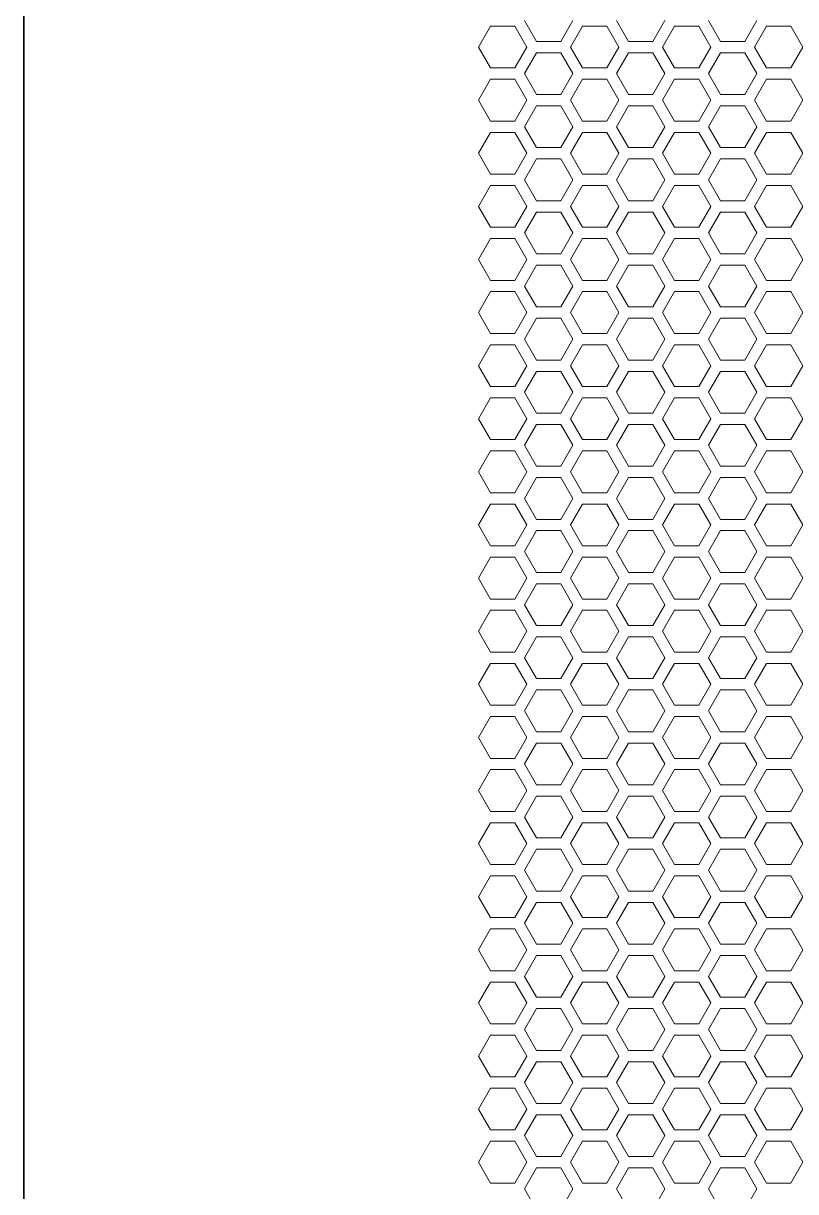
# Model space of a CAD drawing. Header units: millimetres. Extents: x 0 to 140, y -17 to 195.
# Drawn here: x 0 to 8.71, y 75.58 to 88.76 of the extents above; entities that cross this region are included whole.
import ezdxf

# ---------------------------------------------------------------- set-up
doc = ezdxf.new("R2010")
doc.units = ezdxf.units.MM
doc.layers.add('4203-42785_1_0', color=7, linetype='Continuous')

# ---------------------------------------------------------------- blocks, each defined once
blk = doc.blocks.new('a')
at = {"layer": '4203-42785_1_0', "color": 0, "linetype": 'ByBlock', "lineweight": 9}
for p, q in [((1506.926, 413.621), (1506.819, 413.436)), ((1507.14, 413.621), (1506.926, 413.621)), ((1507.246, 413.436), (1507.14, 413.621)), ((1507.226, 413.671), (1507.333, 413.486)), ((1507.546, 413.486), (1507.653, 413.671)), ((1507.739, 413.621), (1507.633, 413.436)), ((1507.953, 413.621), (1507.739, 413.621)), ((1508.06, 413.436), (1507.953, 413.621)), ((1508.039, 413.671), (1508.146, 413.486)), ((1508.36, 413.486), (1508.466, 413.671)), ((1508.553, 413.621), (1508.446, 413.436)), ((1508.766, 413.621), (1508.553, 413.621)), ((1508.873, 413.436), (1508.766, 413.621)), ((1508.853, 413.671), (1508.959, 413.486)), ((1509.173, 413.486), (1509.28, 413.671)), ((1509.366, 413.621), (1509.259, 413.436)), ((1509.579, 413.621), (1509.366, 413.621)), ((1509.686, 413.436), (1509.579, 413.621)), ((1506.819, 413.436), (1506.926, 413.252)), ((1507.14, 413.252), (1507.246, 413.436)), ((1507.333, 413.486), (1507.546, 413.486)), ((1507.633, 413.436), (1507.739, 413.252)), ((1507.953, 413.252), (1508.06, 413.436)), ((1508.146, 413.486), (1508.36, 413.486)), ((1508.446, 413.436), (1508.553, 413.252)), ((1508.766, 413.252), (1508.873, 413.436)), ((1508.959, 413.486), (1509.173, 413.486)), ((1509.259, 413.436), (1509.366, 413.252)), ((1509.579, 413.252), (1509.686, 413.436)), ((1507.333, 413.386), (1507.226, 413.202)), ((1507.546, 413.386), (1507.333, 413.386)), ((1507.653, 413.202), (1507.546, 413.386)), ((1508.146, 413.386), (1508.039, 413.202)), ((1508.36, 413.386), (1508.146, 413.386)), ((1508.466, 413.202), (1508.36, 413.386)), ((1508.959, 413.386), (1508.853, 413.202)), ((1509.173, 413.386), (1508.959, 413.386)), ((1509.28, 413.202), (1509.173, 413.386)), ((1506.926, 413.252), (1507.14, 413.252)), ((1507.226, 413.202), (1507.333, 413.017)), ((1507.546, 413.017), (1507.653, 413.202)), ((1507.739, 413.252), (1507.953, 413.252)), ((1508.039, 413.202), (1508.146, 413.017)), ((1508.36, 413.017), (1508.466, 413.202)), ((1508.553, 413.252), (1508.766, 413.252)), ((1508.853, 413.202), (1508.959, 413.017)), ((1509.173, 413.017), (1509.28, 413.202)), ((1509.366, 413.252), (1509.579, 413.252)), ((1506.926, 413.152), (1506.819, 412.967)), ((1507.14, 413.152), (1506.926, 413.152)), ((1507.246, 412.967), (1507.14, 413.152)), ((1507.739, 413.152), (1507.633, 412.967)), ((1507.953, 413.152), (1507.739, 413.152)), ((1508.06, 412.967), (1507.953, 413.152)), ((1508.553, 413.152), (1508.446, 412.967)), ((1508.766, 413.152), (1508.553, 413.152)), ((1508.873, 412.967), (1508.766, 413.152)), ((1509.366, 413.152), (1509.259, 412.967)), ((1509.579, 413.152), (1509.366, 413.152)), ((1509.686, 412.967), (1509.579, 413.152)), ((1507.333, 413.017), (1507.546, 413.017)), ((1508.146, 413.017), (1508.36, 413.017)), ((1508.959, 413.017), (1509.173, 413.017)), ((1506.819, 412.967), (1506.926, 412.782)), ((1507.14, 412.782), (1507.246, 412.967)), ((1507.333, 412.917), (1507.226, 412.732)), ((1507.546, 412.917), (1507.333, 412.917)), ((1507.653, 412.732), (1507.546, 412.917)), ((1507.633, 412.967), (1507.739, 412.782)), ((1507.953, 412.782), (1508.06, 412.967)), ((1508.146, 412.917), (1508.039, 412.732)), ((1508.36, 412.917), (1508.146, 412.917)), ((1508.466, 412.732), (1508.36, 412.917)), ((1508.446, 412.967), (1508.553, 412.782)), ((1508.766, 412.782), (1508.873, 412.967)), ((1508.959, 412.917), (1508.853, 412.732)), ((1509.173, 412.917), (1508.959, 412.917)), ((1509.28, 412.732), (1509.173, 412.917)), ((1509.259, 412.967), (1509.366, 412.782)), ((1509.579, 412.782), (1509.686, 412.967)), ((1506.926, 412.782), (1507.14, 412.782)), ((1507.226, 412.732), (1507.333, 412.547)), ((1507.546, 412.547), (1507.653, 412.732)), ((1507.739, 412.782), (1507.953, 412.782)), ((1508.039, 412.732), (1508.146, 412.547)), ((1508.36, 412.547), (1508.466, 412.732)), ((1508.553, 412.782), (1508.766, 412.782)), ((1508.853, 412.732), (1508.959, 412.547)), ((1509.173, 412.547), (1509.28, 412.732)), ((1509.366, 412.782), (1509.579, 412.782)), ((1506.926, 412.682), (1506.819, 412.497)), ((1507.14, 412.682), (1506.926, 412.682)), ((1507.246, 412.497), (1507.14, 412.682)), ((1507.739, 412.682), (1507.633, 412.497)), ((1507.953, 412.682), (1507.739, 412.682)), ((1508.06, 412.497), (1507.953, 412.682)), ((1508.553, 412.682), (1508.446, 412.497)), ((1508.766, 412.682), (1508.553, 412.682)), ((1508.873, 412.497), (1508.766, 412.682)), ((1509.366, 412.682), (1509.259, 412.497)), ((1509.579, 412.682), (1509.366, 412.682)), ((1509.686, 412.497), (1509.579, 412.682)), ((1506.819, 412.497), (1506.926, 412.312)), ((1507.14, 412.312), (1507.246, 412.497)), ((1507.333, 412.547), (1507.546, 412.547)), ((1507.633, 412.497), (1507.739, 412.312)), ((1507.953, 412.312), (1508.06, 412.497)), ((1508.146, 412.547), (1508.36, 412.547)), ((1508.446, 412.497), (1508.553, 412.312)), ((1508.766, 412.312), (1508.873, 412.497)), ((1508.959, 412.547), (1509.173, 412.547)), ((1509.259, 412.497), (1509.366, 412.312)), ((1509.579, 412.312), (1509.686, 412.497)), ((1507.333, 412.447), (1507.226, 412.263)), ((1507.546, 412.447), (1507.333, 412.447)), ((1507.653, 412.263), (1507.546, 412.447)), ((1508.146, 412.447), (1508.039, 412.263)), ((1508.36, 412.447), (1508.146, 412.447)), ((1508.466, 412.263), (1508.36, 412.447)), ((1508.959, 412.447), (1508.853, 412.263)), ((1509.173, 412.447), (1508.959, 412.447)), ((1509.28, 412.263), (1509.173, 412.447)), ((1506.926, 412.312), (1507.14, 412.312)), ((1507.739, 412.312), (1507.953, 412.312)), ((1508.553, 412.312), (1508.766, 412.312)), ((1509.366, 412.312), (1509.579, 412.312)), ((1506.926, 412.213), (1506.819, 412.028)), ((1507.14, 412.213), (1506.926, 412.213)), ((1507.246, 412.028), (1507.14, 412.213)), ((1507.226, 412.263), (1507.333, 412.078)), ((1507.546, 412.078), (1507.653, 412.263)), ((1507.739, 412.213), (1507.633, 412.028)), ((1507.953, 412.213), (1507.739, 412.213)), ((1508.06, 412.028), (1507.953, 412.213)), ((1508.039, 412.263), (1508.146, 412.078)), ((1508.36, 412.078), (1508.466, 412.263)), ((1508.553, 412.213), (1508.446, 412.028)), ((1508.766, 412.213), (1508.553, 412.213)), ((1508.873, 412.028), (1508.766, 412.213)), ((1508.853, 412.263), (1508.959, 412.078)), ((1509.173, 412.078), (1509.28, 412.263)), ((1509.366, 412.213), (1509.259, 412.028)), ((1509.579, 412.213), (1509.366, 412.213)), ((1509.686, 412.028), (1509.579, 412.213)), ((1507.333, 412.078), (1507.546, 412.078)), ((1508.146, 412.078), (1508.36, 412.078)), ((1508.959, 412.078), (1509.173, 412.078)), ((1506.819, 412.028), (1506.926, 411.843)), ((1507.14, 411.843), (1507.246, 412.028)), ((1507.333, 411.978), (1507.226, 411.793)), ((1507.546, 411.978), (1507.333, 411.978)), ((1507.653, 411.793), (1507.546, 411.978)), ((1507.633, 412.028), (1507.739, 411.843)), ((1507.953, 411.843), (1508.06, 412.028)), ((1508.146, 411.978), (1508.039, 411.793)), ((1508.36, 411.978), (1508.146, 411.978)), ((1508.466, 411.793), (1508.36, 411.978)), ((1508.446, 412.028), (1508.553, 411.843)), ((1508.766, 411.843), (1508.873, 412.028)), ((1508.959, 411.978), (1508.853, 411.793)), ((1509.173, 411.978), (1508.959, 411.978)), ((1509.28, 411.793), (1509.173, 411.978)), ((1509.259, 412.028), (1509.366, 411.843)), ((1509.579, 411.843), (1509.686, 412.028)), ((1506.926, 411.843), (1507.14, 411.843)), ((1507.226, 411.793), (1507.333, 411.608)), ((1507.546, 411.608), (1507.653, 411.793)), ((1507.739, 411.843), (1507.953, 411.843)), ((1508.039, 411.793), (1508.146, 411.608)), ((1508.36, 411.608), (1508.466, 411.793)), ((1508.553, 411.843), (1508.766, 411.843)), ((1508.853, 411.793), (1508.959, 411.608)), ((1509.173, 411.608), (1509.28, 411.793)), ((1509.366, 411.843), (1509.579, 411.843)), ((1506.926, 411.743), (1506.819, 411.558)), ((1507.14, 411.743), (1506.926, 411.743)), ((1507.246, 411.558), (1507.14, 411.743)), ((1507.739, 411.743), (1507.633, 411.558)), ((1507.953, 411.743), (1507.739, 411.743)), ((1508.06, 411.558), (1507.953, 411.743)), ((1508.553, 411.743), (1508.446, 411.558)), ((1508.766, 411.743), (1508.553, 411.743)), ((1508.873, 411.558), (1508.766, 411.743)), ((1509.366, 411.743), (1509.259, 411.558)), ((1509.579, 411.743), (1509.366, 411.743)), ((1509.686, 411.558), (1509.579, 411.743)), ((1506.819, 411.558), (1506.926, 411.373)), ((1507.14, 411.373), (1507.246, 411.558)), ((1507.333, 411.608), (1507.546, 411.608)), ((1507.633, 411.558), (1507.739, 411.373)), ((1507.953, 411.373), (1508.06, 411.558)), ((1508.146, 411.608), (1508.36, 411.608)), ((1508.446, 411.558), (1508.553, 411.373)), ((1508.766, 411.373), (1508.873, 411.558)), ((1508.959, 411.608), (1509.173, 411.608)), ((1509.259, 411.558), (1509.366, 411.373)), ((1509.579, 411.373), (1509.686, 411.558)), ((1507.333, 411.508), (1507.226, 411.323)), ((1507.546, 411.508), (1507.333, 411.508)), ((1507.653, 411.323), (1507.546, 411.508)), ((1508.146, 411.508), (1508.039, 411.323)), ((1508.36, 411.508), (1508.146, 411.508)), ((1508.466, 411.323), (1508.36, 411.508)), ((1508.959, 411.508), (1508.853, 411.323)), ((1509.173, 411.508), (1508.959, 411.508)), ((1509.28, 411.323), (1509.173, 411.508)), ((1506.926, 411.373), (1507.14, 411.373)), ((1507.739, 411.373), (1507.953, 411.373)), ((1508.553, 411.373), (1508.766, 411.373)), ((1509.366, 411.373), (1509.579, 411.373)), ((1506.926, 411.274), (1506.819, 411.089)), ((1507.14, 411.274), (1506.926, 411.274)), ((1507.246, 411.089), (1507.14, 411.274)), ((1507.226, 411.323), (1507.333, 411.139)), ((1507.546, 411.139), (1507.653, 411.323)), ((1507.739, 411.274), (1507.633, 411.089)), ((1507.953, 411.274), (1507.739, 411.274)), ((1508.06, 411.089), (1507.953, 411.274)), ((1508.039, 411.323), (1508.146, 411.139)), ((1508.36, 411.139), (1508.466, 411.323)), ((1508.553, 411.274), (1508.446, 411.089)), ((1508.766, 411.274), (1508.553, 411.274)), ((1508.873, 411.089), (1508.766, 411.274)), ((1508.853, 411.323), (1508.959, 411.139)), ((1509.173, 411.139), (1509.28, 411.323)), ((1509.366, 411.274), (1509.259, 411.089)), ((1509.579, 411.274), (1509.366, 411.274)), ((1509.686, 411.089), (1509.579, 411.274)), ((1507.333, 411.139), (1507.546, 411.139)), ((1508.146, 411.139), (1508.36, 411.139)), ((1508.959, 411.139), (1509.173, 411.139)), ((1506.819, 411.089), (1506.926, 410.904)), ((1507.14, 410.904), (1507.246, 411.089)), ((1507.333, 411.039), (1507.226, 410.854)), ((1507.546, 411.039), (1507.333, 411.039)), ((1507.653, 410.854), (1507.546, 411.039)), ((1507.633, 411.089), (1507.739, 410.904)), ((1507.953, 410.904), (1508.06, 411.089)), ((1508.146, 411.039), (1508.039, 410.854)), ((1508.36, 411.039), (1508.146, 411.039)), ((1508.466, 410.854), (1508.36, 411.039)), ((1508.446, 411.089), (1508.553, 410.904)), ((1508.766, 410.904), (1508.873, 411.089)), ((1508.959, 411.039), (1508.853, 410.854)), ((1509.173, 411.039), (1508.959, 411.039)), ((1509.28, 410.854), (1509.173, 411.039)), ((1509.259, 411.089), (1509.366, 410.904)), ((1509.579, 410.904), (1509.686, 411.089)), ((1506.926, 410.904), (1507.14, 410.904)), ((1507.226, 410.854), (1507.333, 410.669)), ((1507.546, 410.669), (1507.653, 410.854)), ((1507.739, 410.904), (1507.953, 410.904)), ((1508.039, 410.854), (1508.146, 410.669)), ((1508.36, 410.669), (1508.466, 410.854)), ((1508.553, 410.904), (1508.766, 410.904)), ((1508.853, 410.854), (1508.959, 410.669)), ((1509.173, 410.669), (1509.28, 410.854)), ((1509.366, 410.904), (1509.579, 410.904)), ((1506.926, 410.804), (1506.819, 410.619)), ((1507.14, 410.804), (1506.926, 410.804)), ((1507.246, 410.619), (1507.14, 410.804)), ((1507.739, 410.804), (1507.633, 410.619)), ((1507.953, 410.804), (1507.739, 410.804)), ((1508.06, 410.619), (1507.953, 410.804)), ((1508.553, 410.804), (1508.446, 410.619)), ((1508.766, 410.804), (1508.553, 410.804)), ((1508.873, 410.619), (1508.766, 410.804)), ((1509.366, 410.804), (1509.259, 410.619)), ((1509.579, 410.804), (1509.366, 410.804)), ((1509.686, 410.619), (1509.579, 410.804)), ((1506.819, 410.619), (1506.926, 410.434)), ((1507.14, 410.434), (1507.246, 410.619)), ((1507.333, 410.669), (1507.546, 410.669)), ((1507.633, 410.619), (1507.739, 410.434)), ((1507.953, 410.434), (1508.06, 410.619)), ((1508.146, 410.669), (1508.36, 410.669)), ((1508.446, 410.619), (1508.553, 410.434)), ((1508.766, 410.434), (1508.873, 410.619)), ((1508.959, 410.669), (1509.173, 410.669)), ((1509.259, 410.619), (1509.366, 410.434)), ((1509.579, 410.434), (1509.686, 410.619)), ((1507.333, 410.569), (1507.226, 410.384)), ((1507.546, 410.569), (1507.333, 410.569)), ((1507.653, 410.384), (1507.546, 410.569)), ((1508.146, 410.569), (1508.039, 410.384)), ((1508.36, 410.569), (1508.146, 410.569)), ((1508.466, 410.384), (1508.36, 410.569)), ((1508.959, 410.569), (1508.853, 410.384)), ((1509.173, 410.569), (1508.959, 410.569)), ((1509.28, 410.384), (1509.173, 410.569)), ((1506.926, 410.434), (1507.14, 410.434)), ((1507.739, 410.434), (1507.953, 410.434)), ((1508.553, 410.434), (1508.766, 410.434)), ((1509.366, 410.434), (1509.579, 410.434)), ((1506.926, 410.334), (1506.819, 410.15)), ((1507.14, 410.334), (1506.926, 410.334)), ((1507.246, 410.15), (1507.14, 410.334)), ((1507.226, 410.384), (1507.333, 410.2)), ((1507.546, 410.2), (1507.653, 410.384)), ((1507.739, 410.334), (1507.633, 410.15)), ((1507.953, 410.334), (1507.739, 410.334)), ((1508.06, 410.15), (1507.953, 410.334)), ((1508.039, 410.384), (1508.146, 410.2)), ((1508.36, 410.2), (1508.466, 410.384)), ((1508.553, 410.334), (1508.446, 410.15)), ((1508.766, 410.334), (1508.553, 410.334)), ((1508.873, 410.15), (1508.766, 410.334)), ((1508.853, 410.384), (1508.959, 410.2)), ((1509.173, 410.2), (1509.28, 410.384)), ((1509.366, 410.334), (1509.259, 410.15)), ((1509.579, 410.334), (1509.366, 410.334)), ((1509.686, 410.15), (1509.579, 410.334)), ((1506.819, 410.15), (1506.926, 409.965)), ((1507.14, 409.965), (1507.246, 410.15)), ((1507.333, 410.2), (1507.546, 410.2)), ((1507.633, 410.15), (1507.739, 409.965)), ((1507.953, 409.965), (1508.06, 410.15)), ((1508.146, 410.2), (1508.36, 410.2)), ((1508.446, 410.15), (1508.553, 409.965)), ((1508.766, 409.965), (1508.873, 410.15)), ((1508.959, 410.2), (1509.173, 410.2)), ((1509.259, 410.15), (1509.366, 409.965)), ((1509.579, 409.965), (1509.686, 410.15)), ((1507.333, 410.1), (1507.226, 409.915)), ((1507.546, 410.1), (1507.333, 410.1)), ((1507.653, 409.915), (1507.546, 410.1)), ((1508.146, 410.1), (1508.039, 409.915)), ((1508.36, 410.1), (1508.146, 410.1)), ((1508.466, 409.915), (1508.36, 410.1)), ((1508.959, 410.1), (1508.853, 409.915)), ((1509.173, 410.1), (1508.959, 410.1)), ((1509.28, 409.915), (1509.173, 410.1)), ((1506.926, 409.965), (1507.14, 409.965)), ((1507.226, 409.915), (1507.333, 409.73)), ((1507.546, 409.73), (1507.653, 409.915)), ((1507.739, 409.965), (1507.953, 409.965)), ((1508.039, 409.915), (1508.146, 409.73)), ((1508.36, 409.73), (1508.466, 409.915)), ((1508.553, 409.965), (1508.766, 409.965)), ((1508.853, 409.915), (1508.959, 409.73)), ((1509.173, 409.73), (1509.28, 409.915)), ((1509.366, 409.965), (1509.579, 409.965)), ((1506.926, 409.865), (1506.819, 409.68)), ((1507.14, 409.865), (1506.926, 409.865)), ((1507.246, 409.68), (1507.14, 409.865)), ((1507.739, 409.865), (1507.633, 409.68)), ((1507.953, 409.865), (1507.739, 409.865)), ((1508.06, 409.68), (1507.953, 409.865)), ((1508.553, 409.865), (1508.446, 409.68)), ((1508.766, 409.865), (1508.553, 409.865)), ((1508.873, 409.68), (1508.766, 409.865)), ((1509.366, 409.865), (1509.259, 409.68)), ((1509.579, 409.865), (1509.366, 409.865)), ((1509.686, 409.68), (1509.579, 409.865)), ((1507.333, 409.73), (1507.546, 409.73)), ((1508.146, 409.73), (1508.36, 409.73)), ((1508.959, 409.73), (1509.173, 409.73)), ((1506.819, 409.68), (1506.926, 409.495)), ((1507.14, 409.495), (1507.246, 409.68)), ((1507.333, 409.63), (1507.226, 409.445)), ((1507.546, 409.63), (1507.333, 409.63)), ((1507.653, 409.445), (1507.546, 409.63)), ((1507.633, 409.68), (1507.739, 409.495)), ((1507.953, 409.495), (1508.06, 409.68)), ((1508.146, 409.63), (1508.039, 409.445)), ((1508.36, 409.63), (1508.146, 409.63)), ((1508.466, 409.445), (1508.36, 409.63)), ((1508.446, 409.68), (1508.553, 409.495)), ((1508.766, 409.495), (1508.873, 409.68)), ((1508.959, 409.63), (1508.853, 409.445)), ((1509.173, 409.63), (1508.959, 409.63)), ((1509.28, 409.445), (1509.173, 409.63)), ((1509.259, 409.68), (1509.366, 409.495)), ((1509.579, 409.495), (1509.686, 409.68)), ((1506.926, 409.495), (1507.14, 409.495)), ((1507.739, 409.495), (1507.953, 409.495)), ((1508.553, 409.495), (1508.766, 409.495)), ((1509.366, 409.495), (1509.579, 409.495)), ((1506.926, 409.395), (1506.819, 409.211)), ((1507.14, 409.395), (1506.926, 409.395)), ((1507.246, 409.211), (1507.14, 409.395)), ((1507.226, 409.445), (1507.333, 409.26)), ((1507.546, 409.26), (1507.653, 409.445)), ((1507.739, 409.395), (1507.633, 409.211)), ((1507.953, 409.395), (1507.739, 409.395)), ((1508.06, 409.211), (1507.953, 409.395)), ((1508.039, 409.445), (1508.146, 409.26)), ((1508.36, 409.26), (1508.466, 409.445)), ((1508.553, 409.395), (1508.446, 409.211)), ((1508.766, 409.395), (1508.553, 409.395)), ((1508.873, 409.211), (1508.766, 409.395)), ((1508.853, 409.445), (1508.959, 409.26)), ((1509.173, 409.26), (1509.28, 409.445)), ((1509.366, 409.395), (1509.259, 409.211)), ((1509.579, 409.395), (1509.366, 409.395)), ((1509.686, 409.211), (1509.579, 409.395)), ((1506.819, 409.211), (1506.926, 409.026)), ((1507.14, 409.026), (1507.246, 409.211)), ((1507.333, 409.26), (1507.546, 409.26)), ((1507.633, 409.211), (1507.739, 409.026)), ((1507.953, 409.026), (1508.06, 409.211)), ((1508.146, 409.26), (1508.36, 409.26)), ((1508.446, 409.211), (1508.553, 409.026)), ((1508.766, 409.026), (1508.873, 409.211)), ((1508.959, 409.26), (1509.173, 409.26)), ((1509.259, 409.211), (1509.366, 409.026)), ((1509.579, 409.026), (1509.686, 409.211)), ((1507.333, 409.161), (1507.226, 408.976)), ((1507.546, 409.161), (1507.333, 409.161)), ((1507.653, 408.976), (1507.546, 409.161)), ((1508.146, 409.161), (1508.039, 408.976)), ((1508.36, 409.161), (1508.146, 409.161)), ((1508.466, 408.976), (1508.36, 409.161)), ((1508.959, 409.161), (1508.853, 408.976)), ((1509.173, 409.161), (1508.959, 409.161)), ((1509.28, 408.976), (1509.173, 409.161)), ((1506.926, 409.026), (1507.14, 409.026)), ((1507.226, 408.976), (1507.333, 408.791)), ((1507.546, 408.791), (1507.653, 408.976)), ((1507.739, 409.026), (1507.953, 409.026)), ((1508.039, 408.976), (1508.146, 408.791)), ((1508.36, 408.791), (1508.466, 408.976)), ((1508.553, 409.026), (1508.766, 409.026)), ((1508.853, 408.976), (1508.959, 408.791)), ((1509.173, 408.791), (1509.28, 408.976)), ((1509.366, 409.026), (1509.579, 409.026)), ((1506.926, 408.926), (1506.819, 408.741)), ((1507.14, 408.926), (1506.926, 408.926)), ((1507.246, 408.741), (1507.14, 408.926)), ((1507.739, 408.926), (1507.633, 408.741)), ((1507.953, 408.926), (1507.739, 408.926)), ((1508.06, 408.741), (1507.953, 408.926)), ((1508.553, 408.926), (1508.446, 408.741)), ((1508.766, 408.926), (1508.553, 408.926)), ((1508.873, 408.741), (1508.766, 408.926)), ((1509.366, 408.926), (1509.259, 408.741)), ((1509.579, 408.926), (1509.366, 408.926)), ((1509.686, 408.741), (1509.579, 408.926)), ((1507.333, 408.791), (1507.546, 408.791)), ((1508.146, 408.791), (1508.36, 408.791)), ((1508.959, 408.791), (1509.173, 408.791)), ((1506.819, 408.741), (1506.926, 408.556)), ((1507.14, 408.556), (1507.246, 408.741)), ((1507.333, 408.691), (1507.226, 408.506)), ((1507.546, 408.691), (1507.333, 408.691)), ((1507.653, 408.506), (1507.546, 408.691)), ((1507.633, 408.741), (1507.739, 408.556)), ((1507.953, 408.556), (1508.06, 408.741)), ((1508.146, 408.691), (1508.039, 408.506)), ((1508.36, 408.691), (1508.146, 408.691)), ((1508.466, 408.506), (1508.36, 408.691)), ((1508.446, 408.741), (1508.553, 408.556)), ((1508.766, 408.556), (1508.873, 408.741)), ((1508.959, 408.691), (1508.853, 408.506)), ((1509.173, 408.691), (1508.959, 408.691)), ((1509.28, 408.506), (1509.173, 408.691)), ((1509.259, 408.741), (1509.366, 408.556)), ((1509.579, 408.556), (1509.686, 408.741)), ((1506.926, 408.556), (1507.14, 408.556)), ((1507.739, 408.556), (1507.953, 408.556)), ((1508.553, 408.556), (1508.766, 408.556)), ((1509.366, 408.556), (1509.579, 408.556)), ((1506.926, 408.456), (1506.819, 408.271)), ((1507.14, 408.456), (1506.926, 408.456)), ((1507.246, 408.271), (1507.14, 408.456)), ((1507.226, 408.506), (1507.333, 408.321)), ((1507.546, 408.321), (1507.653, 408.506)), ((1507.739, 408.456), (1507.633, 408.271)), ((1507.953, 408.456), (1507.739, 408.456)), ((1508.06, 408.271), (1507.953, 408.456)), ((1508.039, 408.506), (1508.146, 408.321)), ((1508.36, 408.321), (1508.466, 408.506)), ((1508.553, 408.456), (1508.446, 408.271)), ((1508.766, 408.456), (1508.553, 408.456)), ((1508.873, 408.271), (1508.766, 408.456)), ((1508.853, 408.506), (1508.959, 408.321)), ((1509.173, 408.321), (1509.28, 408.506)), ((1509.366, 408.456), (1509.259, 408.271)), ((1509.579, 408.456), (1509.366, 408.456)), ((1509.686, 408.271), (1509.579, 408.456)), ((1506.819, 408.271), (1506.926, 408.087)), ((1507.14, 408.087), (1507.246, 408.271)), ((1507.333, 408.321), (1507.546, 408.321)), ((1507.633, 408.271), (1507.739, 408.087)), ((1507.953, 408.087), (1508.06, 408.271)), ((1508.146, 408.321), (1508.36, 408.321)), ((1508.446, 408.271), (1508.553, 408.087)), ((1508.766, 408.087), (1508.873, 408.271)), ((1508.959, 408.321), (1509.173, 408.321)), ((1509.259, 408.271), (1509.366, 408.087)), ((1509.579, 408.087), (1509.686, 408.271)), ((1507.333, 408.222), (1507.226, 408.037)), ((1507.546, 408.222), (1507.333, 408.222)), ((1507.653, 408.037), (1507.546, 408.222)), ((1508.146, 408.222), (1508.039, 408.037)), ((1508.36, 408.222), (1508.146, 408.222)), ((1508.466, 408.037), (1508.36, 408.222)), ((1508.959, 408.222), (1508.853, 408.037)), ((1509.173, 408.222), (1508.959, 408.222)), ((1509.28, 408.037), (1509.173, 408.222)), ((1506.926, 408.087), (1507.14, 408.087)), ((1507.226, 408.037), (1507.333, 407.852)), ((1507.546, 407.852), (1507.653, 408.037)), ((1507.739, 408.087), (1507.953, 408.087)), ((1508.039, 408.037), (1508.146, 407.852)), ((1508.36, 407.852), (1508.466, 408.037)), ((1508.553, 408.087), (1508.766, 408.087)), ((1508.853, 408.037), (1508.959, 407.852)), ((1509.173, 407.852), (1509.28, 408.037)), ((1509.366, 408.087), (1509.579, 408.087)), ((1506.926, 407.987), (1506.819, 407.802)), ((1507.14, 407.987), (1506.926, 407.987)), ((1507.246, 407.802), (1507.14, 407.987)), ((1507.739, 407.987), (1507.633, 407.802)), ((1507.953, 407.987), (1507.739, 407.987)), ((1508.06, 407.802), (1507.953, 407.987)), ((1508.553, 407.987), (1508.446, 407.802)), ((1508.766, 407.987), (1508.553, 407.987)), ((1508.873, 407.802), (1508.766, 407.987)), ((1509.366, 407.987), (1509.259, 407.802)), ((1509.579, 407.987), (1509.366, 407.987)), ((1509.686, 407.802), (1509.579, 407.987)), ((1507.333, 407.852), (1507.546, 407.852)), ((1508.146, 407.852), (1508.36, 407.852)), ((1508.959, 407.852), (1509.173, 407.852)), ((1506.819, 407.802), (1506.926, 407.617)), ((1507.14, 407.617), (1507.246, 407.802)), ((1507.333, 407.752), (1507.226, 407.567)), ((1507.546, 407.752), (1507.333, 407.752)), ((1507.653, 407.567), (1507.546, 407.752)), ((1507.633, 407.802), (1507.739, 407.617)), ((1507.953, 407.617), (1508.06, 407.802)), ((1508.146, 407.752), (1508.039, 407.567)), ((1508.36, 407.752), (1508.146, 407.752)), ((1508.466, 407.567), (1508.36, 407.752)), ((1508.446, 407.802), (1508.553, 407.617)), ((1508.766, 407.617), (1508.873, 407.802)), ((1508.959, 407.752), (1508.853, 407.567)), ((1509.173, 407.752), (1508.959, 407.752)), ((1509.28, 407.567), (1509.173, 407.752)), ((1509.259, 407.802), (1509.366, 407.617)), ((1509.579, 407.617), (1509.686, 407.802)), ((1506.926, 407.617), (1507.14, 407.617)), ((1507.226, 407.567), (1507.333, 407.382)), ((1507.546, 407.382), (1507.653, 407.567)), ((1507.739, 407.617), (1507.953, 407.617)), ((1508.039, 407.567), (1508.146, 407.382)), ((1508.36, 407.382), (1508.466, 407.567)), ((1508.553, 407.617), (1508.766, 407.617)), ((1508.853, 407.567), (1508.959, 407.382)), ((1509.173, 407.382), (1509.28, 407.567)), ((1509.366, 407.617), (1509.579, 407.617)), ((1506.926, 407.517), (1506.819, 407.332)), ((1507.14, 407.517), (1506.926, 407.517)), ((1507.246, 407.332), (1507.14, 407.517)), ((1507.739, 407.517), (1507.633, 407.332)), ((1507.953, 407.517), (1507.739, 407.517)), ((1508.06, 407.332), (1507.953, 407.517)), ((1508.553, 407.517), (1508.446, 407.332)), ((1508.766, 407.517), (1508.553, 407.517)), ((1508.873, 407.332), (1508.766, 407.517)), ((1509.366, 407.517), (1509.259, 407.332)), ((1509.579, 407.517), (1509.366, 407.517)), ((1509.686, 407.332), (1509.579, 407.517)), ((1506.819, 407.332), (1506.926, 407.147)), ((1507.14, 407.147), (1507.246, 407.332)), ((1507.333, 407.382), (1507.546, 407.382)), ((1507.633, 407.332), (1507.739, 407.147)), ((1507.953, 407.147), (1508.06, 407.332)), ((1508.146, 407.382), (1508.36, 407.382)), ((1508.446, 407.332), (1508.553, 407.147)), ((1508.766, 407.147), (1508.873, 407.332)), ((1508.959, 407.382), (1509.173, 407.382)), ((1509.259, 407.332), (1509.366, 407.147)), ((1509.579, 407.147), (1509.686, 407.332)), ((1507.333, 407.282), (1507.226, 407.098)), ((1507.546, 407.282), (1507.333, 407.282)), ((1507.653, 407.098), (1507.546, 407.282)), ((1508.146, 407.282), (1508.039, 407.098)), ((1508.36, 407.282), (1508.146, 407.282)), ((1508.466, 407.098), (1508.36, 407.282)), ((1508.959, 407.282), (1508.853, 407.098)), ((1509.173, 407.282), (1508.959, 407.282)), ((1509.28, 407.098), (1509.173, 407.282)), ((1506.926, 407.147), (1507.14, 407.147)), ((1507.739, 407.147), (1507.953, 407.147)), ((1508.553, 407.147), (1508.766, 407.147)), ((1509.366, 407.147), (1509.579, 407.147)), ((1506.926, 407.048), (1506.819, 406.863)), ((1507.14, 407.048), (1506.926, 407.048)), ((1507.246, 406.863), (1507.14, 407.048)), ((1507.226, 407.098), (1507.333, 406.913)), ((1507.546, 406.913), (1507.653, 407.098)), ((1507.739, 407.048), (1507.633, 406.863)), ((1507.953, 407.048), (1507.739, 407.048)), ((1508.06, 406.863), (1507.953, 407.048)), ((1508.039, 407.098), (1508.146, 406.913)), ((1508.36, 406.913), (1508.466, 407.098)), ((1508.553, 407.048), (1508.446, 406.863)), ((1508.766, 407.048), (1508.553, 407.048)), ((1508.873, 406.863), (1508.766, 407.048)), ((1508.853, 407.098), (1508.959, 406.913)), ((1509.173, 406.913), (1509.28, 407.098)), ((1509.366, 407.048), (1509.259, 406.863)), ((1509.579, 407.048), (1509.366, 407.048)), ((1509.686, 406.863), (1509.579, 407.048)), ((1507.333, 406.913), (1507.546, 406.913)), ((1508.146, 406.913), (1508.36, 406.913)), ((1508.959, 406.913), (1509.173, 406.913)), ((1506.819, 406.863), (1506.926, 406.678)), ((1507.14, 406.678), (1507.246, 406.863)), ((1507.333, 406.813), (1507.226, 406.628)), ((1507.546, 406.813), (1507.333, 406.813)), ((1507.653, 406.628), (1507.546, 406.813)), ((1507.633, 406.863), (1507.739, 406.678)), ((1507.953, 406.678), (1508.06, 406.863)), ((1508.146, 406.813), (1508.039, 406.628)), ((1508.36, 406.813), (1508.146, 406.813)), ((1508.466, 406.628), (1508.36, 406.813)), ((1508.446, 406.863), (1508.553, 406.678)), ((1508.766, 406.678), (1508.873, 406.863)), ((1508.959, 406.813), (1508.853, 406.628)), ((1509.173, 406.813), (1508.959, 406.813)), ((1509.28, 406.628), (1509.173, 406.813)), ((1509.259, 406.863), (1509.366, 406.678)), ((1509.579, 406.678), (1509.686, 406.863)), ((1506.926, 406.678), (1507.14, 406.678)), ((1507.226, 406.628), (1507.333, 406.443)), ((1507.546, 406.443), (1507.653, 406.628)), ((1507.739, 406.678), (1507.953, 406.678)), ((1508.039, 406.628), (1508.146, 406.443)), ((1508.36, 406.443), (1508.466, 406.628)), ((1508.553, 406.678), (1508.766, 406.678)), ((1508.853, 406.628), (1508.959, 406.443)), ((1509.173, 406.443), (1509.28, 406.628)), ((1509.366, 406.678), (1509.579, 406.678)), ((1506.926, 406.578), (1506.819, 406.393)), ((1507.14, 406.578), (1506.926, 406.578)), ((1507.246, 406.393), (1507.14, 406.578)), ((1507.739, 406.578), (1507.633, 406.393)), ((1507.953, 406.578), (1507.739, 406.578)), ((1508.06, 406.393), (1507.953, 406.578)), ((1508.553, 406.578), (1508.446, 406.393)), ((1508.766, 406.578), (1508.553, 406.578)), ((1508.873, 406.393), (1508.766, 406.578)), ((1509.366, 406.578), (1509.259, 406.393)), ((1509.579, 406.578), (1509.366, 406.578)), ((1509.686, 406.393), (1509.579, 406.578)), ((1506.819, 406.393), (1506.926, 406.208)), ((1507.14, 406.208), (1507.246, 406.393)), ((1507.333, 406.443), (1507.546, 406.443)), ((1507.633, 406.393), (1507.739, 406.208)), ((1507.953, 406.208), (1508.06, 406.393)), ((1508.146, 406.443), (1508.36, 406.443)), ((1508.446, 406.393), (1508.553, 406.208)), ((1508.766, 406.208), (1508.873, 406.393)), ((1508.959, 406.443), (1509.173, 406.443)), ((1509.259, 406.393), (1509.366, 406.208)), ((1509.579, 406.208), (1509.686, 406.393)), ((1507.333, 406.343), (1507.226, 406.158)), ((1507.546, 406.343), (1507.333, 406.343)), ((1507.653, 406.158), (1507.546, 406.343)), ((1508.146, 406.343), (1508.039, 406.158)), ((1508.36, 406.343), (1508.146, 406.343)), ((1508.466, 406.158), (1508.36, 406.343)), ((1508.959, 406.343), (1508.853, 406.158)), ((1509.173, 406.343), (1508.959, 406.343)), ((1509.28, 406.158), (1509.173, 406.343)), ((1506.926, 406.208), (1507.14, 406.208)), ((1507.739, 406.208), (1507.953, 406.208)), ((1508.553, 406.208), (1508.766, 406.208)), ((1509.366, 406.208), (1509.579, 406.208)), ((1506.926, 406.109), (1506.819, 405.924)), ((1507.14, 406.109), (1506.926, 406.109)), ((1507.246, 405.924), (1507.14, 406.109)), ((1507.226, 406.158), (1507.333, 405.974)), ((1507.546, 405.974), (1507.653, 406.158)), ((1507.739, 406.109), (1507.633, 405.924)), ((1507.953, 406.109), (1507.739, 406.109)), ((1508.06, 405.924), (1507.953, 406.109)), ((1508.039, 406.158), (1508.146, 405.974)), ((1508.36, 405.974), (1508.466, 406.158)), ((1508.553, 406.109), (1508.446, 405.924)), ((1508.766, 406.109), (1508.553, 406.109)), ((1508.873, 405.924), (1508.766, 406.109)), ((1508.853, 406.158), (1508.959, 405.974)), ((1509.173, 405.974), (1509.28, 406.158)), ((1509.366, 406.109), (1509.259, 405.924)), ((1509.579, 406.109), (1509.366, 406.109)), ((1509.686, 405.924), (1509.579, 406.109)), ((1507.333, 405.974), (1507.546, 405.974)), ((1508.146, 405.974), (1508.36, 405.974)), ((1508.959, 405.974), (1509.173, 405.974)), ((1506.819, 405.924), (1506.926, 405.739)), ((1507.14, 405.739), (1507.246, 405.924)), ((1507.333, 405.874), (1507.226, 405.689)), ((1507.546, 405.874), (1507.333, 405.874)), ((1507.653, 405.689), (1507.546, 405.874)), ((1507.633, 405.924), (1507.739, 405.739)), ((1507.953, 405.739), (1508.06, 405.924)), ((1508.146, 405.874), (1508.039, 405.689)), ((1508.36, 405.874), (1508.146, 405.874)), ((1508.466, 405.689), (1508.36, 405.874)), ((1508.446, 405.924), (1508.553, 405.739)), ((1508.766, 405.739), (1508.873, 405.924)), ((1508.959, 405.874), (1508.853, 405.689)), ((1509.173, 405.874), (1508.959, 405.874)), ((1509.28, 405.689), (1509.173, 405.874)), ((1509.259, 405.924), (1509.366, 405.739)), ((1509.579, 405.739), (1509.686, 405.924)), ((1506.926, 405.739), (1507.14, 405.739)), ((1507.226, 405.689), (1507.333, 405.504)), ((1507.546, 405.504), (1507.653, 405.689)), ((1507.739, 405.739), (1507.953, 405.739)), ((1508.039, 405.689), (1508.146, 405.504)), ((1508.36, 405.504), (1508.466, 405.689)), ((1508.553, 405.739), (1508.766, 405.739)), ((1508.853, 405.689), (1508.959, 405.504)), ((1509.173, 405.504), (1509.28, 405.689)), ((1509.366, 405.739), (1509.579, 405.739)), ((1506.926, 405.639), (1506.819, 405.454)), ((1507.14, 405.639), (1506.926, 405.639)), ((1507.246, 405.454), (1507.14, 405.639)), ((1507.739, 405.639), (1507.633, 405.454)), ((1507.953, 405.639), (1507.739, 405.639)), ((1508.06, 405.454), (1507.953, 405.639)), ((1508.553, 405.639), (1508.446, 405.454)), ((1508.766, 405.639), (1508.553, 405.639)), ((1508.873, 405.454), (1508.766, 405.639)), ((1509.366, 405.639), (1509.259, 405.454)), ((1509.579, 405.639), (1509.366, 405.639)), ((1509.686, 405.454), (1509.579, 405.639)), ((1506.819, 405.454), (1506.926, 405.269)), ((1507.14, 405.269), (1507.246, 405.454)), ((1507.333, 405.504), (1507.546, 405.504)), ((1507.633, 405.454), (1507.739, 405.269)), ((1507.953, 405.269), (1508.06, 405.454)), ((1508.146, 405.504), (1508.36, 405.504)), ((1508.446, 405.454), (1508.553, 405.269)), ((1508.766, 405.269), (1508.873, 405.454)), ((1508.959, 405.504), (1509.173, 405.504)), ((1509.259, 405.454), (1509.366, 405.269)), ((1509.579, 405.269), (1509.686, 405.454)), ((1507.333, 405.404), (1507.226, 405.219)), ((1507.546, 405.404), (1507.333, 405.404)), ((1507.653, 405.219), (1507.546, 405.404)), ((1508.146, 405.404), (1508.039, 405.219)), ((1508.36, 405.404), (1508.146, 405.404)), ((1508.466, 405.219), (1508.36, 405.404)), ((1508.959, 405.404), (1508.853, 405.219)), ((1509.173, 405.404), (1508.959, 405.404)), ((1509.28, 405.219), (1509.173, 405.404)), ((1506.926, 405.269), (1507.14, 405.269)), ((1507.739, 405.269), (1507.953, 405.269)), ((1508.553, 405.269), (1508.766, 405.269)), ((1509.366, 405.269), (1509.579, 405.269)), ((1506.926, 405.169), (1506.819, 404.985)), ((1507.14, 405.169), (1506.926, 405.169)), ((1507.246, 404.985), (1507.14, 405.169)), ((1507.226, 405.219), (1507.333, 405.035)), ((1507.546, 405.035), (1507.653, 405.219)), ((1507.739, 405.169), (1507.633, 404.985)), ((1507.953, 405.169), (1507.739, 405.169)), ((1508.06, 404.985), (1507.953, 405.169)), ((1508.039, 405.219), (1508.146, 405.035)), ((1508.36, 405.035), (1508.466, 405.219)), ((1508.553, 405.169), (1508.446, 404.985)), ((1508.766, 405.169), (1508.553, 405.169)), ((1508.873, 404.985), (1508.766, 405.169)), ((1508.853, 405.219), (1508.959, 405.035)), ((1509.173, 405.035), (1509.28, 405.219)), ((1509.366, 405.169), (1509.259, 404.985)), ((1509.579, 405.169), (1509.366, 405.169)), ((1509.686, 404.985), (1509.579, 405.169)), ((1506.819, 404.985), (1506.926, 404.8)), ((1507.14, 404.8), (1507.246, 404.985)), ((1507.333, 405.035), (1507.546, 405.035)), ((1507.633, 404.985), (1507.739, 404.8)), ((1507.953, 404.8), (1508.06, 404.985)), ((1508.146, 405.035), (1508.36, 405.035)), ((1508.446, 404.985), (1508.553, 404.8)), ((1508.766, 404.8), (1508.873, 404.985)), ((1508.959, 405.035), (1509.173, 405.035)), ((1509.259, 404.985), (1509.366, 404.8)), ((1509.579, 404.8), (1509.686, 404.985)), ((1507.333, 404.935), (1507.226, 404.75)), ((1507.546, 404.935), (1507.333, 404.935)), ((1507.653, 404.75), (1507.546, 404.935)), ((1508.146, 404.935), (1508.039, 404.75)), ((1508.36, 404.935), (1508.146, 404.935)), ((1508.466, 404.75), (1508.36, 404.935)), ((1508.959, 404.935), (1508.853, 404.75)), ((1509.173, 404.935), (1508.959, 404.935)), ((1509.28, 404.75), (1509.173, 404.935)), ((1506.926, 404.8), (1507.14, 404.8)), ((1507.226, 404.75), (1507.333, 404.565)), ((1507.546, 404.565), (1507.653, 404.75)), ((1507.739, 404.8), (1507.953, 404.8)), ((1508.039, 404.75), (1508.146, 404.565)), ((1508.36, 404.565), (1508.466, 404.75)), ((1508.553, 404.8), (1508.766, 404.8)), ((1508.853, 404.75), (1508.959, 404.565)), ((1509.173, 404.565), (1509.28, 404.75)), ((1509.366, 404.8), (1509.579, 404.8)), ((1506.926, 404.7), (1506.819, 404.515)), ((1507.14, 404.7), (1506.926, 404.7)), ((1507.246, 404.515), (1507.14, 404.7)), ((1507.739, 404.7), (1507.633, 404.515)), ((1507.953, 404.7), (1507.739, 404.7)), ((1508.06, 404.515), (1507.953, 404.7)), ((1508.553, 404.7), (1508.446, 404.515)), ((1508.766, 404.7), (1508.553, 404.7)), ((1508.873, 404.515), (1508.766, 404.7)), ((1509.366, 404.7), (1509.259, 404.515)), ((1509.579, 404.7), (1509.366, 404.7)), ((1509.686, 404.515), (1509.579, 404.7)), ((1507.333, 404.565), (1507.546, 404.565)), ((1508.146, 404.565), (1508.36, 404.565)), ((1508.959, 404.565), (1509.173, 404.565)), ((1506.819, 404.515), (1506.926, 404.33)), ((1507.14, 404.33), (1507.246, 404.515)), ((1507.333, 404.465), (1507.226, 404.28)), ((1507.546, 404.465), (1507.333, 404.465)), ((1507.653, 404.28), (1507.546, 404.465)), ((1507.633, 404.515), (1507.739, 404.33)), ((1507.953, 404.33), (1508.06, 404.515)), ((1508.146, 404.465), (1508.039, 404.28)), ((1508.36, 404.465), (1508.146, 404.465)), ((1508.466, 404.28), (1508.36, 404.465)), ((1508.446, 404.515), (1508.553, 404.33)), ((1508.766, 404.33), (1508.873, 404.515)), ((1508.959, 404.465), (1508.853, 404.28)), ((1509.173, 404.465), (1508.959, 404.465)), ((1509.28, 404.28), (1509.173, 404.465)), ((1509.259, 404.515), (1509.366, 404.33)), ((1509.579, 404.33), (1509.686, 404.515)), ((1506.926, 404.33), (1507.14, 404.33)), ((1507.739, 404.33), (1507.953, 404.33)), ((1508.553, 404.33), (1508.766, 404.33)), ((1509.366, 404.33), (1509.579, 404.33)), ((1506.926, 404.23), (1506.819, 404.046)), ((1507.14, 404.23), (1506.926, 404.23)), ((1507.246, 404.046), (1507.14, 404.23)), ((1507.226, 404.28), (1507.333, 404.095)), ((1507.546, 404.095), (1507.653, 404.28)), ((1507.739, 404.23), (1507.633, 404.046)), ((1507.953, 404.23), (1507.739, 404.23)), ((1508.06, 404.046), (1507.953, 404.23)), ((1508.039, 404.28), (1508.146, 404.095)), ((1508.36, 404.095), (1508.466, 404.28)), ((1508.553, 404.23), (1508.446, 404.046)), ((1508.766, 404.23), (1508.553, 404.23)), ((1508.873, 404.046), (1508.766, 404.23)), ((1508.853, 404.28), (1508.959, 404.095)), ((1509.173, 404.095), (1509.28, 404.28)), ((1509.366, 404.23), (1509.259, 404.046)), ((1509.579, 404.23), (1509.366, 404.23)), ((1509.686, 404.046), (1509.579, 404.23)), ((1506.819, 404.046), (1506.926, 403.861)), ((1507.14, 403.861), (1507.246, 404.046)), ((1507.333, 404.095), (1507.546, 404.095)), ((1507.633, 404.046), (1507.739, 403.861)), ((1507.953, 403.861), (1508.06, 404.046)), ((1508.146, 404.095), (1508.36, 404.095)), ((1508.446, 404.046), (1508.553, 403.861)), ((1508.766, 403.861), (1508.873, 404.046)), ((1508.959, 404.095), (1509.173, 404.095)), ((1509.259, 404.046), (1509.366, 403.861)), ((1509.579, 403.861), (1509.686, 404.046)), ((1507.333, 403.996), (1507.226, 403.811)), ((1507.546, 403.996), (1507.333, 403.996)), ((1507.653, 403.811), (1507.546, 403.996)), ((1508.146, 403.996), (1508.039, 403.811)), ((1508.36, 403.996), (1508.146, 403.996)), ((1508.466, 403.811), (1508.36, 403.996)), ((1508.959, 403.996), (1508.853, 403.811)), ((1509.173, 403.996), (1508.959, 403.996)), ((1509.28, 403.811), (1509.173, 403.996)), ((1506.926, 403.861), (1507.14, 403.861)), ((1507.226, 403.811), (1507.333, 403.626)), ((1507.546, 403.626), (1507.653, 403.811)), ((1507.739, 403.861), (1507.953, 403.861)), ((1508.039, 403.811), (1508.146, 403.626)), ((1508.36, 403.626), (1508.466, 403.811)), ((1508.553, 403.861), (1508.766, 403.861)), ((1508.853, 403.811), (1508.959, 403.626)), ((1509.173, 403.626), (1509.28, 403.811)), ((1509.366, 403.861), (1509.579, 403.861)), ((1506.926, 403.761), (1506.819, 403.576)), ((1507.14, 403.761), (1506.926, 403.761)), ((1507.246, 403.576), (1507.14, 403.761)), ((1507.739, 403.761), (1507.633, 403.576)), ((1507.953, 403.761), (1507.739, 403.761)), ((1508.06, 403.576), (1507.953, 403.761)), ((1508.553, 403.761), (1508.446, 403.576)), ((1508.766, 403.761), (1508.553, 403.761)), ((1508.873, 403.576), (1508.766, 403.761)), ((1509.366, 403.761), (1509.259, 403.576)), ((1509.579, 403.761), (1509.366, 403.761)), ((1509.686, 403.576), (1509.579, 403.761)), ((1507.333, 403.626), (1507.546, 403.626)), ((1508.146, 403.626), (1508.36, 403.626)), ((1508.959, 403.626), (1509.173, 403.626)), ((1506.819, 403.576), (1506.926, 403.391)), ((1507.14, 403.391), (1507.246, 403.576)), ((1507.333, 403.526), (1507.226, 403.341)), ((1507.546, 403.526), (1507.333, 403.526)), ((1507.653, 403.341), (1507.546, 403.526)), ((1507.633, 403.576), (1507.739, 403.391)), ((1507.953, 403.391), (1508.06, 403.576)), ((1508.146, 403.526), (1508.039, 403.341)), ((1508.36, 403.526), (1508.146, 403.526)), ((1508.466, 403.341), (1508.36, 403.526)), ((1508.446, 403.576), (1508.553, 403.391)), ((1508.766, 403.391), (1508.873, 403.576)), ((1508.959, 403.526), (1508.853, 403.341)), ((1509.173, 403.526), (1508.959, 403.526)), ((1509.28, 403.341), (1509.173, 403.526)), ((1509.259, 403.576), (1509.366, 403.391)), ((1509.579, 403.391), (1509.686, 403.576)), ((1506.926, 403.391), (1507.14, 403.391)), ((1507.739, 403.391), (1507.953, 403.391)), ((1508.553, 403.391), (1508.766, 403.391)), ((1509.366, 403.391), (1509.579, 403.391)), ((1507.226, 403.341), (1507.333, 403.156)), ((1507.546, 403.156), (1507.653, 403.341)), ((1508.039, 403.341), (1508.146, 403.156)), ((1508.36, 403.156), (1508.466, 403.341)), ((1508.853, 403.341), (1508.959, 403.156)), ((1509.173, 403.156), (1509.28, 403.341))]:
    blk.add_line(p, q, dxfattribs=at)

msp = doc.modelspace()

# ---------------------------------------------------------------- linework, layer by layer
at = {"color": 0, "linetype": 'ByBlock', "lineweight": 15}
for p, q in [((0, 0.313), (0, 194.996)), ((0.01, 0.327), (0.01, 194.996))]:
    msp.add_line(p, q, dxfattribs=at)
at = {"color": 0, "linetype": 'ByBlock', "lineweight": 18}
msp.add_line((0, 0), (0, 194.996), dxfattribs=at)

# ---------------------------------------------------------------- block references
at = {"lineweight": 15, "xscale": 1.275468447124703, "yscale": 1.275468447124703, "zscale": 1.275468447124703}
msp.add_blockref('a', (-1916.77, -438.836), dxfattribs=at)

doc.saveas('drawing.dxf')
